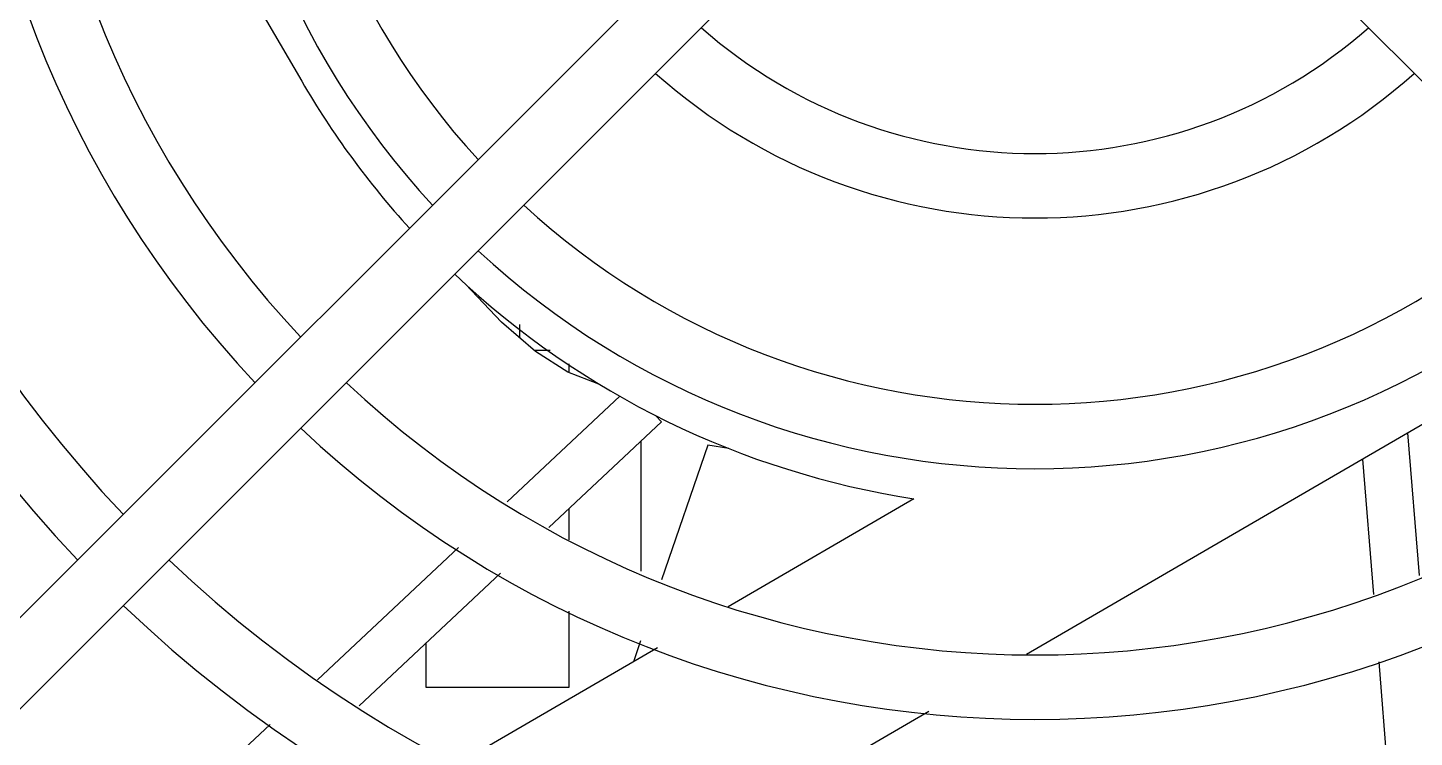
# Model space of a CAD drawing. Header units: millimetres. Extents: x -2 to 101, y -1 to 125.
# Drawn here: x 22.479 to 26.349, y 35.66 to 37.641 of the extents above; entities that cross this region are included whole.
import ezdxf

# ---------------------------------------------------------------- set-up
doc = ezdxf.new("R2010")
doc.units = ezdxf.units.MM

msp = doc.modelspace()

# ---------------------------------------------------------------- linework, layer by layer
for p, q in [((22.4872, 38.7919), (23.2432, 37.4917)), ((24.5193, 38.0565), (20.3829, 33.9202)), ((24.6465, 37.9293), (20.5102, 33.793)), ((25.9335, 37.9293), (30.0698, 33.793)), ((23.8525, 36.7749), (23.8525, 36.8126)), ((23.8925, 36.7405), (23.9365, 36.7405)), ((23.99, 36.6783), (23.99, 36.7025)), ((25.2664, 35.8919), (26.5244, 36.6233)), ((24.1309, 36.6122), (23.8167, 36.3174)), ((24.2472, 36.5406), (23.9335, 36.2458)), ((24.2472, 36.5406), (24.2321, 36.5578)), ((26.3304, 36.5105), (26.3628, 36.1122)), ((24.19, 36.4869), (24.19, 36.1235)), ((24.3767, 36.4757), (24.2477, 36.0996)), ((24.4359, 36.4661), (24.3767, 36.4757)), ((26.2041, 36.437), (26.2346, 36.0591)), ((24.9522, 36.3261), (24.4337, 36.0246)), ((23.99, 36.2112), (23.99, 36.2989)), ((23.6811, 36.19), (23.2872, 35.8203)), ((23.798, 36.1184), (23.4035, 35.7475)), ((23.99, 35.8), (23.99, 36.0121)), ((23.59, 35.9228), (23.59, 35.8)), ((24.1894, 35.9295), (24.1692, 35.8708)), ((24.2366, 35.91), (23.6813, 35.5871)), ((26.2497, 35.8712), (26.2927, 35.3387)), ((23.59, 35.8), (23.99, 35.8)), ((24.3072, 35.3341), (24.9938, 35.7333)), ((23.155, 35.6961), (22.7738, 35.3381))]:
    msp.add_line(p, q)
msp.add_lwpolyline([(24.073, 36.6463), (23.9865, 36.6796), (23.896, 36.7375), (23.8009, 36.8192), (23.7007, 36.9248)])
for centre, radius, start, end in [((25.29, 38.7), 3.69, 136.4027, 223.5973), ((25.29, 38.7), 3.51, 136.4745, 223.5255), ((25.29, 38.7), 2.99, 136.7317, 223.2683), ((25.29, 38.7), 2.81, 136.8427, 223.1573), ((25.29, 38.7), 2.29, 137.2522, 222.7478), ((25.29, 38.7), 2.11, 137.447, 222.553), ((25.29, 38.7), 1.41, 228.6808, 311.3192), ((25.29, 38.7), 1.59, 228.2507, 311.7493), ((25.318, 38.6981), 2.4, 210.1758, 222.343), ((25.29, 38.7), 2.11, 227.447, 312.553), ((25.29, 38.7), 2.29, 227.2603, 312.7397), ((25.318, 38.6981), 2.4, 226.6521, 261.2334), ((25.29, 38.7), 2.81, 226.8427, 313.1573), ((25.29, 38.7), 2.99, 226.7317, 313.2683), ((25.29, 38.7), 3.51, 226.4685, 313.5315), ((25.29, 38.7), 3.69, 226.3967, 313.6033)]:
    msp.add_arc(centre, radius, start, end)

doc.saveas('drawing.dxf')
